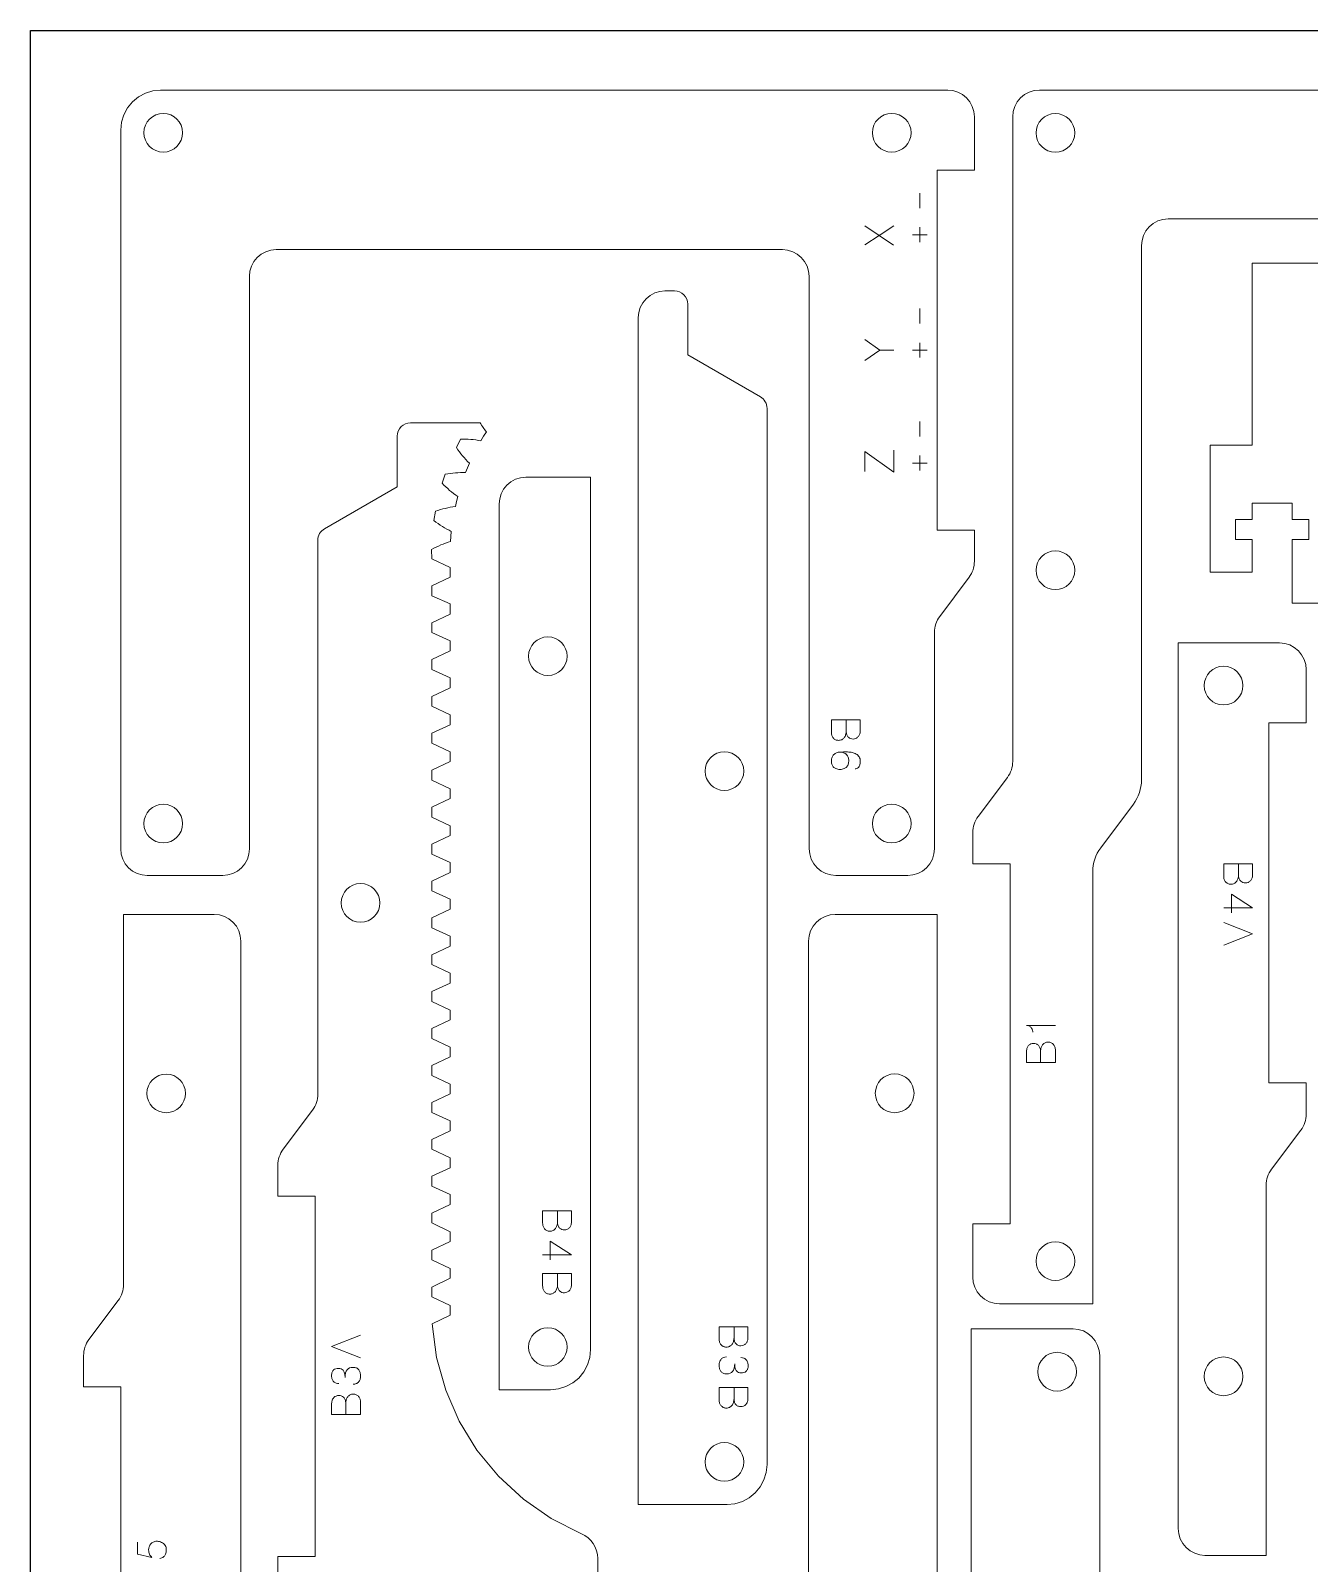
# Model space of a CAD drawing. Header units: centimetres. Extents: x 576.4 to 636.4, y 140.5 to 200.5.
# Drawn here: x 576.39 to 591.58, y 182.27 to 200.47 of the extents above; entities that cross this region are included whole.
import ezdxf

# ---------------------------------------------------------------- set-up
doc = ezdxf.new("R2010")
doc.units = ezdxf.units.CM
doc.layers.add('CORTE', color=1, linetype='Continuous')
doc.layers.add('MARCO', color=2, linetype='Continuous')

msp = doc.modelspace()

# ---------------------------------------------------------------- linework, layer by layer
at = {"layer": 'CORTE', "lineweight": 0}
for points in [[(577.464, 190.754), (577.464, 199.287), (577.473, 199.379), (577.5, 199.468), (577.544, 199.55), (577.603, 199.622), (577.675, 199.681), (577.757, 199.725), (577.846, 199.752), (577.939, 199.761), (587.287, 199.761), (587.349, 199.755), (587.409, 199.737), (587.463, 199.708), (587.511, 199.669), (587.55, 199.621), (587.579, 199.566), (587.598, 199.507), (587.604, 199.445), (587.604, 198.811), (587.161, 198.811), (587.161, 194.537), (587.604, 194.537), (587.604, 194.168), (587.603, 194.142), (587.6, 194.117), (587.595, 194.092), (587.588, 194.068), (587.578, 194.044), (587.568, 194.021), (587.555, 193.999), (587.54, 193.978), (587.192, 193.514), (587.178, 193.492), (587.165, 193.471), (587.154, 193.447), (587.145, 193.424), (587.138, 193.399), (587.133, 193.374), (587.13, 193.349), (587.129, 193.324), (587.129, 190.754), (587.123, 190.693), (587.105, 190.633), (587.076, 190.578), (587.036, 190.53), (586.988, 190.491), (586.933, 190.462), (586.874, 190.444), (586.812, 190.437), (585.959, 190.437), (585.897, 190.444), (585.838, 190.462), (585.783, 190.491), (585.735, 190.53), (585.696, 190.578), (585.667, 190.633), (585.649, 190.693), (585.643, 190.754), (585.641, 197.551), (585.635, 197.613), (585.617, 197.672), (585.587, 197.727), (585.548, 197.775), (585.5, 197.814), (585.446, 197.843), (585.386, 197.861), (585.324, 197.868), (579.309, 197.868), (579.248, 197.861), (579.188, 197.843), (579.134, 197.814), (579.086, 197.775), (579.046, 197.727), (579.017, 197.672), (578.999, 197.613), (578.993, 197.551), (578.993, 190.754), (578.987, 190.692), (578.969, 190.633), (578.94, 190.578), (578.9, 190.53), (578.852, 190.49), (578.797, 190.461), (578.738, 190.444), (578.676, 190.437), (577.78, 190.437), (577.719, 190.444), (577.659, 190.461), (577.604, 190.49), (577.556, 190.53), (577.517, 190.578), (577.488, 190.633), (577.47, 190.692)], [(586.644, 197.922), (586.474, 198.037), (586.304, 197.924), (586.474, 198.037), (586.304, 198.152), (586.474, 198.037), (586.646, 198.152), (586.474, 198.037)], [(587.045, 198.045), (586.956, 198.045), (586.956, 197.956), (586.956, 198.045), (586.867, 198.045), (586.956, 198.045), (586.956, 198.134), (586.956, 198.045)], [(585.141, 195.983), (585.141, 183.444), (585.132, 183.352), (585.105, 183.263), (585.061, 183.181), (585.002, 183.109), (584.93, 183.05), (584.848, 183.006), (584.759, 182.979), (584.666, 182.97), (583.612, 182.97), (583.612, 197.06), (583.618, 197.122), (583.636, 197.182), (583.665, 197.236), (583.705, 197.284), (583.753, 197.324), (583.808, 197.353), (583.867, 197.371), (583.928, 197.377), (584.041, 197.377), (584.072, 197.374), (584.102, 197.365), (584.129, 197.35), (584.153, 197.331), (584.172, 197.307), (584.187, 197.279), (584.196, 197.25), (584.199, 197.219), (584.199, 196.618), (585.062, 196.12), (585.079, 196.108), (585.094, 196.095), (585.108, 196.079), (585.12, 196.062), (585.129, 196.043), (585.136, 196.024), (585.14, 196.004)], [(586.646, 196.675), (586.481, 196.675), (586.304, 196.551), (586.481, 196.675), (586.304, 196.8), (586.481, 196.675)], [(587.045, 196.675), (586.956, 196.675), (586.956, 196.586), (586.956, 196.675), (586.867, 196.675), (586.956, 196.675), (586.956, 196.763), (586.956, 196.675)], [(586.304, 195.471), (586.646, 195.226), (586.646, 195.486), (586.646, 195.226), (586.304, 195.471), (586.304, 195.235)], [(587.045, 195.334), (586.956, 195.334), (586.956, 195.245), (586.956, 195.334), (586.867, 195.334), (586.956, 195.334), (586.956, 195.423), (586.956, 195.334)], [(583.045, 195.165), (583.045, 184.809), (583.036, 184.716), (583.009, 184.627), (582.965, 184.544), (582.906, 184.472), (582.834, 184.414), (582.752, 184.37), (582.663, 184.343), (582.57, 184.333), (581.959, 184.333), (581.959, 194.848), (581.966, 194.911), (581.983, 194.97), (582.012, 195.024), (582.052, 195.072), (582.1, 195.112), (582.155, 195.141), (582.214, 195.159), (582.276, 195.165)], [(590.025, 182.684), (590.025, 193.199), (591.229, 193.199), (591.29, 193.193), (591.35, 193.175), (591.404, 193.145), (591.452, 193.106), (591.491, 193.058), (591.521, 193.003), (591.539, 192.944), (591.545, 192.882), (591.545, 192.249), (591.102, 192.249), (591.102, 187.975), (591.545, 187.975), (591.545, 187.605), (591.544, 187.58), (591.541, 187.554), (591.536, 187.53), (591.529, 187.505), (591.519, 187.481), (591.509, 187.458), (591.496, 187.436), (591.481, 187.415), (591.134, 186.951), (591.119, 186.93), (591.106, 186.908), (591.095, 186.885), (591.086, 186.861), (591.079, 186.836), (591.074, 186.811), (591.071, 186.786), (591.07, 186.761), (591.07, 182.367), (590.342, 182.367), (590.28, 182.373), (590.221, 182.391), (590.166, 182.421), (590.118, 182.46), (590.079, 182.508), (590.05, 182.562), (590.031, 182.622)], [(586.248, 192.152), (586.248, 192.284), (585.905, 192.284), (585.905, 192.138), (585.905, 192.284), (586.248, 192.284)], [(586.082, 192.284), (586.082, 192.153)], [(590.907, 190.443), (590.907, 190.576), (590.565, 190.576), (590.565, 190.43), (590.565, 190.576), (590.907, 190.576)], [(590.565, 190.055), (590.907, 190.055), (590.656, 190.216), (590.656, 189.994), (590.656, 190.216), (590.907, 190.055)], [(590.907, 189.745), (590.565, 189.609), (590.907, 189.745), (590.565, 189.881)], [(588.566, 188.658), (588.223, 188.658)], [(588.223, 188.35), (588.223, 188.218), (588.566, 188.218), (588.566, 188.364), (588.566, 188.218), (588.223, 188.218)], [(588.39, 188.218), (588.39, 188.349)], [(582.818, 186.324), (582.818, 186.457), (582.476, 186.457), (582.476, 186.311), (582.476, 186.457), (582.818, 186.457)], [(582.652, 186.457), (582.652, 186.325)], [(582.818, 185.936), (582.567, 186.097), (582.567, 185.875), (582.567, 186.097), (582.818, 185.936), (582.476, 185.936)], [(582.818, 185.578), (582.818, 185.711), (582.476, 185.711), (582.476, 185.565), (582.476, 185.711), (582.818, 185.711)], [(582.652, 185.711), (582.652, 185.579)], [(584.915, 184.949), (584.915, 185.081), (584.572, 185.081), (584.572, 184.936), (584.572, 185.081), (584.915, 185.081)], [(584.749, 185.081), (584.749, 184.95)], [(579.97, 184.846), (580.313, 184.982), (579.97, 184.846), (580.313, 184.71)], [(584.915, 184.226), (584.915, 184.358), (584.572, 184.358), (584.572, 184.212), (584.572, 184.358), (584.915, 184.358)], [(584.749, 184.358), (584.749, 184.227)], [(579.97, 184.171), (579.97, 184.038), (580.313, 184.038), (580.313, 184.184), (580.313, 184.038), (579.97, 184.038)], [(580.137, 184.038), (580.137, 184.17)], [(577.663, 182.523), (577.663, 182.38), (577.833, 182.342), (577.663, 182.38)]]:
    msp.add_lwpolyline(points, close=True, dxfattribs=at)
for points in [[(595.879, 198.232), (589.905, 198.232), (589.843, 198.226), (589.784, 198.208), (589.729, 198.179), (589.681, 198.139), (589.641, 198.091), (589.612, 198.037), (589.595, 197.977), (589.588, 197.916), (589.588, 191.571), (589.587, 191.533), (589.582, 191.495), (589.574, 191.457), (589.564, 191.421), (589.55, 191.385), (589.534, 191.35), (589.515, 191.318), (589.493, 191.286), (589.104, 190.767), (589.082, 190.736), (589.063, 190.703), (589.047, 190.668), (589.033, 190.632), (589.023, 190.595), (589.015, 190.558), (589.01, 190.52), (589.009, 190.482), (589.009, 185.354), (587.901, 185.354), (587.839, 185.36), (587.779, 185.378), (587.725, 185.407), (587.677, 185.446), (587.638, 185.494), (587.609, 185.549), (587.59, 185.609), (587.584, 185.67), (587.584, 186.304), (588.027, 186.304), (588.027, 190.578), (587.584, 190.578), (587.584, 190.947), (587.585, 190.973), (587.588, 190.998), (587.594, 191.023), (587.6, 191.047), (587.61, 191.071), (587.62, 191.094), (587.633, 191.117), (587.648, 191.137), (587.996, 191.602), (588.01, 191.623), (588.023, 191.645), (588.034, 191.668), (588.043, 191.692), (588.05, 191.716), (588.055, 191.741), (588.058, 191.766), (588.059, 191.792), (588.059, 199.445), (588.065, 199.506), (588.083, 199.566), (588.112, 199.621), (588.152, 199.669), (588.2, 199.708), (588.255, 199.737), (588.314, 199.755), (588.376, 199.761), (597.408, 199.761)], [(586.956, 198.361), (586.956, 198.539), (586.956, 198.45)], [(592.346, 193.671), (591.379, 193.671), (591.379, 194.426), (591.577, 194.426), (591.577, 194.663), (591.379, 194.663), (591.379, 194.858), (590.904, 194.858), (590.904, 194.663), (590.706, 194.663), (590.706, 194.426), (590.904, 194.426), (590.904, 194.038), (590.405, 194.038), (590.405, 195.547), (590.904, 195.547), (590.904, 197.707), (594.996, 197.707)], [(586.956, 196.991), (586.956, 197.168), (586.956, 197.08)], [(586.956, 195.65), (586.956, 195.828), (586.956, 195.739)], [(590.741, 190.444), (590.741, 190.576), (590.741, 190.444)], [(577.467, 180.095), (577.467, 184.369), (577.024, 184.369), (577.024, 184.738), (577.025, 184.763), (577.028, 184.789), (577.033, 184.814), (577.04, 184.838), (577.049, 184.862), (577.059, 184.885), (577.072, 184.907), (577.087, 184.928), (577.435, 185.392), (577.45, 185.414), (577.462, 185.435), (577.473, 185.459), (577.482, 185.482), (577.489, 185.507), (577.494, 185.532), (577.497, 185.557), (577.498, 185.582), (577.498, 189.976), (578.574, 189.976), (578.636, 189.97), (578.696, 189.952), (578.75, 189.923), (578.798, 189.884), (578.838, 189.836), (578.867, 189.781), (578.885, 189.721), (578.891, 189.66), (578.891, 181.355)], [(585.634, 181.355), (585.634, 189.66), (585.64, 189.721), (585.658, 189.781), (585.688, 189.836), (585.727, 189.884), (585.775, 189.923), (585.83, 189.952), (585.889, 189.97), (585.951, 189.976), (587.163, 189.975), (587.163, 179.619)], [(587.564, 179.967), (587.564, 185.055), (588.776, 185.055), (588.838, 185.049), (588.898, 185.031), (588.952, 185.002), (589, 184.962), (589.039, 184.914), (589.068, 184.859), (589.087, 184.8), (589.093, 184.738), (589.093, 178.88)]]:
    msp.add_lwpolyline(points, dxfattribs=at)
for points in [[(579.331, 181.721), (579.331, 182.354), (579.774, 182.354), (579.774, 186.629), (579.331, 186.629), (579.331, 186.998), (579.332, 187.024), (579.335, 187.049), (579.34, 187.074), (579.347, 187.098), (579.357, 187.122), (579.367, 187.145), (579.38, 187.167), (579.395, 187.188), (579.743, 187.652), (579.757, 187.674), (579.77, 187.695), (579.781, 187.718), (579.79, 187.742), (579.797, 187.767), (579.802, 187.791), (579.805, 187.817), (579.806, 187.842), (579.806, 194.417), (579.807, 194.438), (579.811, 194.459), (579.818, 194.478), (579.827, 194.497), (579.839, 194.514), (579.853, 194.53), (579.868, 194.543), (579.886, 194.555), (580.748, 195.053), (580.748, 195.654), (580.751, 195.685), (580.76, 195.714), (580.775, 195.741), (580.794, 195.766), (580.818, 195.785), (580.846, 195.8), (580.876, 195.809), (580.906, 195.812), (581.734, 195.812, 0.03739), (581.809, 195.703), (581.774, 195.652), (581.742, 195.597, 0.0672), (581.501, 195.616), (581.452, 195.517)], [(581.606, 195.332), (581.583, 195.276), (581.561, 195.222, 0.048886), (581.32, 195.201), (581.283, 195.094)], [(581.468, 194.937), (581.452, 194.879), (581.439, 194.818, 0.049516), (581.203, 194.763), (581.185, 194.652, 0.051362), (581.391, 194.522), (581.385, 194.462), (581.382, 194.403)], [(581.382, 194.403, 0.046852), (581.156, 194.309), (581.158, 194.198), (581.376, 194.096), (581.376, 193.981), (581.158, 193.878), (581.158, 193.759), (581.376, 193.661), (581.376, 193.542), (581.158, 193.439), (581.158, 193.324), (581.376, 193.222), (581.376, 193.103), (581.158, 193.001), (581.158, 192.885), (581.376, 192.783), (581.376, 192.665), (581.158, 192.563), (581.158, 192.447), (581.376, 192.345), (581.376, 192.226), (581.158, 192.127), (581.158, 192.008), (581.376, 191.906), (581.376, 191.791), (581.158, 191.689), (581.158, 191.57), (581.376, 191.467), (581.376, 191.352), (581.158, 191.25), (581.158, 191.131), (581.376, 191.028), (581.376, 190.913), (581.158, 190.811), (581.158, 190.692), (581.376, 190.593), (581.376, 190.474), (581.158, 190.372), (581.158, 190.257), (581.376, 190.155), (581.376, 190.036), (581.158, 189.934), (581.158, 189.818), (581.376, 189.716), (581.376, 189.597), (581.158, 189.495), (581.158, 189.38), (581.376, 189.278), (581.376, 189.159), (581.158, 189.06), (581.158, 188.941), (581.376, 188.839), (581.376, 188.723), (581.158, 188.621), (581.158, 188.502), (581.376, 188.4), (581.376, 188.285), (581.158, 188.182), (581.158, 188.063), (581.376, 187.961), (581.376, 187.846), (581.158, 187.744), (581.158, 187.625), (581.376, 187.526), (581.376, 187.407), (581.158, 187.305), (581.158, 187.189), (581.376, 187.087), (581.376, 186.969), (581.158, 186.867), (581.158, 186.751), (581.376, 186.649), (581.376, 186.53), (581.158, 186.428), (581.158, 186.313), (581.376, 186.207), (581.376, 186.091), (581.158, 185.989), (581.158, 185.874), (581.376, 185.771), (581.376, 185.656), (581.158, 185.55), (581.158, 185.435), (581.376, 185.333), (581.376, 185.217), (581.164, 185.115), (581.217, 184.716), (581.326, 184.328), (581.486, 183.96), (581.696, 183.616), (581.951, 183.306), (582.247, 183.033), (582.578, 182.804), (582.937, 182.622), (582.978, 182.601), (583.016, 182.575), (583.049, 182.542), (583.078, 182.506), (583.101, 182.465), (583.117, 182.422), (583.127, 182.377), (583.131, 182.331), (583.131, 181.721)], [(586.051, 191.895, -0.209776), (586.104, 191.842, -0.094782), (586.112, 191.802, -0.071135), (586.106, 191.761, -0.109539), (586.089, 191.728, 0.109539), (586.106, 191.761, 0.071135), (586.112, 191.802, 0.094782), (586.104, 191.842, 0.103675), (586.083, 191.874, 0.103174), (586.051, 191.895)]]:
    msp.add_lwpolyline(points, format="xyb", dxfattribs=at)
for points in [[(586.075, 192.108, 0.076842), (586.082, 192.153, -0.076842)], [(585.905, 192.138, 0.0833), (585.911, 192.101, 0.098853), (585.928, 192.07, 0.106097), (585.955, 192.049, -0.106097), (585.928, 192.07, -0.098853), (585.911, 192.101, -0.0833)], [(586.029, 192.05, 0.105581), (586.057, 192.073, -0.105581)], [(586.108, 192.079, 0.110748), (586.134, 192.063, 0.095385), (586.164, 192.058, 0.075782), (586.195, 192.064, 0.106881), (586.221, 192.082, -0.106881), (586.195, 192.064, -0.075782), (586.164, 192.058, -0.095385), (586.134, 192.063, -0.110748)], [(585.911, 191.761, -0.069071), (585.905, 191.802, -0.096918), (585.913, 191.841, -0.105144), (585.934, 191.873, -0.096311), (585.966, 191.894, 0.096311), (585.934, 191.873, 0.105144), (585.913, 191.841, 0.096918), (585.905, 191.802, 0.069071), (585.911, 191.761, 0.106531), (585.928, 191.728, -0.106531)], [(586.008, 191.902, 0.003956), (586.048, 191.904, -0.024878), (586.098, 191.904, -0.038443), (586.152, 191.898, -0.08185), (586.2, 191.88, -0.123592), (586.235, 191.846, 0.123592), (586.2, 191.88, 0.08185), (586.152, 191.898, 0.038443), (586.098, 191.904, 0.024878), (586.048, 191.904, -0.003956)], [(590.565, 190.43, 0.083176), (590.571, 190.392, 0.096638), (590.588, 190.361, 0.106194), (590.615, 190.341, -0.106194), (590.588, 190.361, -0.096638), (590.571, 190.392, -0.083176)], [(590.688, 190.342, 0.104858), (590.716, 190.365, -0.104858)], [(590.767, 190.37, 0.108927), (590.793, 190.354, 0.093661), (590.824, 190.349, 0.077054), (590.854, 190.356, 0.107986), (590.881, 190.373, -0.107986), (590.854, 190.356, -0.077054), (590.824, 190.349, -0.093661), (590.793, 190.354, -0.108927)], [(588.294, 188.6, 0.083801), (588.282, 188.627, -0.083801)], [(588.364, 188.423, 0.110748), (588.337, 188.44, 0.095385), (588.307, 188.444, 0.075782), (588.276, 188.438, 0.106881), (588.25, 188.42, -0.106881), (588.276, 188.438, -0.075782), (588.307, 188.444, -0.095385), (588.337, 188.44, -0.110748)], [(588.443, 188.452, 0.105581), (588.414, 188.429, -0.105581)], [(588.566, 188.364, 0.083127), (588.56, 188.402, 0.097225), (588.543, 188.432, 0.107171), (588.516, 188.453, -0.107171), (588.543, 188.432, -0.097225), (588.56, 188.402, -0.083127)], [(582.476, 186.311, 0.083474), (582.482, 186.273, 0.098115), (582.499, 186.243, 0.106194), (582.526, 186.222, -0.106194), (582.499, 186.243, -0.098115), (582.482, 186.273, -0.083474)], [(582.599, 186.223, 0.10648), (582.627, 186.246, -0.10648)], [(582.678, 186.252, 0.110626), (582.704, 186.235, 0.092694), (582.735, 186.23, 0.075747), (582.765, 186.237, 0.106881), (582.792, 186.254, -0.106881), (582.765, 186.237, -0.075747), (582.735, 186.23, -0.092694), (582.704, 186.235, -0.110626)], [(582.482, 185.527, 0.098115), (582.499, 185.496, 0.106194), (582.526, 185.476, -0.106194), (582.499, 185.496, -0.098115)], [(582.599, 185.477, 0.105473), (582.627, 185.5, -0.105473)], [(582.678, 185.506, 0.110626), (582.704, 185.489, 0.092694), (582.735, 185.484, 0.075747), (582.765, 185.491, 0.106881), (582.792, 185.508, -0.106881), (582.765, 185.491, -0.075747), (582.735, 185.484, -0.092694), (582.704, 185.489, -0.110626)], [(584.572, 184.936, 0.083474), (584.578, 184.898, 0.097074), (584.595, 184.867, 0.106194), (584.622, 184.846, -0.106194), (584.595, 184.867, -0.097074), (584.578, 184.898, -0.083474)], [(584.696, 184.848, 0.10648), (584.724, 184.87, -0.10648)], [(584.774, 184.876, 0.109488), (584.801, 184.86, 0.092694), (584.831, 184.855, 0.075747), (584.862, 184.861, 0.106881), (584.888, 184.879, -0.106881), (584.862, 184.861, -0.075747), (584.831, 184.855, -0.092694), (584.801, 184.86, -0.109488)], [(584.658, 184.722, 0.099705), (584.623, 184.715, 0.115262), (584.596, 184.696, -0.115262), (584.623, 184.715, -0.099705)], [(584.891, 184.692, 0.10831), (584.864, 184.709, 0.092869), (584.831, 184.715, -0.092869), (584.864, 184.709, -0.10831)], [(580.106, 184.564, 0.126857), (580.081, 184.582, 0.089284), (580.05, 184.587, 0.078814), (580.018, 184.583, 0.108794), (579.992, 184.568, -0.108794), (580.018, 184.583, -0.078814), (580.05, 184.587, -0.089284), (580.081, 184.582, -0.126857)], [(580.292, 184.57, 0.124004), (580.265, 184.591, -0.124004)], [(580.313, 184.496, 0.06445), (580.308, 184.537, -0.06445)], [(584.572, 184.624, 0.06445), (584.577, 184.582, -0.06445)], [(584.779, 184.556, 0.127176), (584.804, 184.538, -0.127176)], [(584.835, 184.532, 0.077482), (584.867, 184.537, 0.107155), (584.893, 184.552, -0.107155), (584.867, 184.537, -0.077482)], [(579.994, 184.428, 0.107227), (580.022, 184.41, 0.091652), (580.054, 184.405, -0.091652), (580.022, 184.41, -0.107227)], [(580.227, 184.398, 0.099705), (580.262, 184.405, -0.099705)], [(580.262, 184.405, 0.115373), (580.289, 184.424, -0.115373)], [(580.111, 184.244, 0.10835), (580.084, 184.26, 0.092716), (580.054, 184.265, 0.075782), (580.023, 184.258, 0.106881), (579.997, 184.241, -0.106881), (580.023, 184.258, -0.075782), (580.054, 184.265, -0.092716), (580.084, 184.26, -0.10835)], [(580.19, 184.272, 0.104682), (580.161, 184.249, -0.104682)], [(580.313, 184.184, 0.083176), (580.307, 184.222, 0.09677), (580.29, 184.253, 0.105122), (580.263, 184.273, -0.105122), (580.29, 184.253, -0.09677), (580.307, 184.222, -0.083176)], [(584.572, 184.212, 0.083474), (584.578, 184.174, 0.097074), (584.595, 184.144, 0.106194), (584.622, 184.123, -0.106194), (584.595, 184.144, -0.097074), (584.578, 184.174, -0.083474)], [(584.696, 184.124, 0.10648), (584.724, 184.147, -0.10648)], [(584.774, 184.153, 0.110626), (584.801, 184.136, 0.092694), (584.831, 184.132, 0.075747), (584.862, 184.138, 0.106881), (584.888, 184.156, -0.106881), (584.862, 184.138, -0.075747), (584.831, 184.132, -0.092694), (584.801, 184.136, -0.110626)], [(577.802, 182.469, -0.09584), (577.82, 182.501, -0.103636), (577.851, 182.525, 0.103636), (577.82, 182.501, 0.09584), (577.802, 182.469, 0.081222), (577.796, 182.433, -0.081222)], [(577.936, 182.526, -0.057044), (577.961, 182.515, -0.079706), (577.984, 182.497, -0.0934), (578, 182.47, 0.0934), (577.984, 182.497, 0.079706), (577.961, 182.515, 0.057044), (577.936, 182.526, 0.040265), (577.913, 182.532, -0.040265)], [(577.817, 182.361, -0.058436), (577.806, 182.38, 0.058436), (577.817, 182.361, 0.01474), (577.833, 182.342, -0.01474)], [(577.929, 182.33, 0.033532), (577.953, 182.337, -0.033532)]]:
    msp.add_lwpolyline(points, format="xyb", close=True, dxfattribs=at)
for centre, radius in [((577.97, 199.255), 0.23), ((586.622, 199.255), 0.23), ((588.566, 199.253), 0.23), ((588.566, 194.061), 0.23), ((582.538, 193.041), 0.229), ((590.563, 192.692), 0.23), ((584.635, 191.677), 0.23), ((577.97, 191.054), 0.23), ((586.622, 191.054), 0.23), ((580.313, 190.112), 0.23), ((578.005, 187.851), 0.229), ((586.657, 187.852), 0.23), ((588.566, 185.86), 0.23), ((582.538, 184.84), 0.229), ((588.586, 184.547), 0.23), ((590.563, 184.492), 0.23), ((584.635, 183.476), 0.23)]:
    msp.add_circle(centre, radius, dxfattribs=at)
for points in [[(581.452, 195.517), (581.497, 195.451), (581.55, 195.39), (581.606, 195.332)], [(581.283, 195.094), (581.339, 195.035), (581.401, 194.981), (581.468, 194.937)], [(586.082, 192.153), (586.082, 192.136), (586.084, 192.121), (586.089, 192.109)], [(586.089, 192.109), (586.084, 192.121), (586.082, 192.136), (586.082, 192.153)], [(586.24, 192.111), (586.245, 192.122), (586.248, 192.136), (586.248, 192.152)], [(586.248, 192.152), (586.248, 192.136), (586.245, 192.122), (586.24, 192.111)], [(585.955, 192.049), (585.966, 192.044), (585.978, 192.042), (585.992, 192.042)], [(585.992, 192.042), (585.978, 192.042), (585.966, 192.044), (585.955, 192.049)], [(585.992, 192.042), (586.005, 192.042), (586.018, 192.045), (586.029, 192.05)], [(586.029, 192.05), (586.018, 192.045), (586.005, 192.042), (585.992, 192.042)], [(586.057, 192.073), (586.065, 192.083), (586.071, 192.094), (586.075, 192.108)], [(586.075, 192.108), (586.071, 192.094), (586.065, 192.083), (586.057, 192.073)], [(586.089, 192.109), (586.093, 192.097), (586.1, 192.087), (586.108, 192.079)], [(586.108, 192.079), (586.1, 192.087), (586.093, 192.097), (586.089, 192.109)], [(586.221, 192.082), (586.229, 192.09), (586.236, 192.099), (586.24, 192.111)], [(586.24, 192.111), (586.236, 192.099), (586.229, 192.09), (586.221, 192.082)], [(585.966, 191.894), (585.979, 191.899), (585.993, 191.902), (586.008, 191.902)], [(586.008, 191.902), (585.993, 191.902), (585.979, 191.899), (585.966, 191.894)], [(586.008, 191.902), (586.024, 191.902), (586.038, 191.9), (586.051, 191.895)], [(586.051, 191.895), (586.038, 191.9), (586.024, 191.902), (586.008, 191.902)], [(586.235, 191.846), (586.244, 191.832), (586.249, 191.814), (586.249, 191.792)], [(586.249, 191.792), (586.249, 191.814), (586.244, 191.832), (586.235, 191.846)], [(586.249, 191.792), (586.249, 191.774), (586.247, 191.759), (586.242, 191.748)], [(586.242, 191.748), (586.247, 191.759), (586.249, 191.774), (586.249, 191.792)], [(585.96, 191.706), (585.947, 191.711), (585.937, 191.719), (585.928, 191.728)], [(585.928, 191.728), (585.937, 191.719), (585.947, 191.711), (585.96, 191.706)], [(586.008, 191.697), (585.989, 191.697), (585.973, 191.7), (585.96, 191.706)], [(585.96, 191.706), (585.973, 191.7), (585.989, 191.697), (586.008, 191.697)], [(586.057, 191.706), (586.044, 191.7), (586.027, 191.697), (586.008, 191.697)], [(586.008, 191.697), (586.027, 191.697), (586.044, 191.7), (586.057, 191.706)], [(586.089, 191.728), (586.08, 191.719), (586.07, 191.711), (586.057, 191.706)], [(586.057, 191.706), (586.07, 191.711), (586.08, 191.719), (586.089, 191.728)], [(586.206, 191.708), (586.198, 191.705), (586.192, 191.703), (586.186, 191.702)], [(586.186, 191.702), (586.192, 191.703), (586.198, 191.705), (586.206, 191.708)], [(586.226, 191.721), (586.22, 191.715), (586.213, 191.71), (586.206, 191.708)], [(586.206, 191.708), (586.213, 191.71), (586.22, 191.715), (586.226, 191.721)], [(586.242, 191.748), (586.238, 191.737), (586.232, 191.728), (586.226, 191.721)], [(586.226, 191.721), (586.232, 191.728), (586.238, 191.737), (586.242, 191.748)], [(590.615, 190.341), (590.625, 190.336), (590.638, 190.333), (590.651, 190.333)], [(590.651, 190.333), (590.638, 190.333), (590.625, 190.336), (590.615, 190.341)], [(590.651, 190.333), (590.665, 190.333), (590.677, 190.336), (590.688, 190.342)], [(590.688, 190.342), (590.677, 190.336), (590.665, 190.333), (590.651, 190.333)], [(590.716, 190.365), (590.724, 190.374), (590.73, 190.386), (590.734, 190.399)], [(590.734, 190.399), (590.73, 190.386), (590.724, 190.374), (590.716, 190.365)], [(590.734, 190.399), (590.739, 190.413), (590.741, 190.428), (590.741, 190.444)], [(590.741, 190.444), (590.741, 190.428), (590.739, 190.413), (590.734, 190.399)], [(590.741, 190.444), (590.741, 190.427), (590.743, 190.412), (590.748, 190.4)], [(590.748, 190.4), (590.743, 190.412), (590.741, 190.427), (590.741, 190.444)], [(590.748, 190.4), (590.753, 190.388), (590.759, 190.378), (590.767, 190.37)], [(590.767, 190.37), (590.759, 190.378), (590.753, 190.388), (590.748, 190.4)], [(590.881, 190.373), (590.889, 190.381), (590.895, 190.391), (590.9, 190.402)], [(590.9, 190.402), (590.895, 190.391), (590.889, 190.381), (590.881, 190.373)], [(590.9, 190.402), (590.905, 190.414), (590.907, 190.427), (590.907, 190.443)], [(590.907, 190.443), (590.907, 190.427), (590.905, 190.414), (590.9, 190.402)], [(588.223, 188.658), (588.238, 188.658), (588.25, 188.655), (588.259, 188.649)], [(588.259, 188.649), (588.25, 188.655), (588.238, 188.658), (588.223, 188.658)], [(588.259, 188.649), (588.269, 188.643), (588.276, 188.635), (588.282, 188.627)], [(588.282, 188.627), (588.276, 188.635), (588.269, 188.643), (588.259, 188.649)], [(588.294, 188.6), (588.296, 188.591), (588.297, 188.583), (588.298, 188.577)], [(588.298, 188.577), (588.297, 188.583), (588.296, 188.591), (588.294, 188.6)], [(588.231, 188.391), (588.226, 188.38), (588.223, 188.366), (588.223, 188.35)], [(588.223, 188.35), (588.223, 188.366), (588.226, 188.38), (588.231, 188.391)], [(588.25, 188.42), (588.242, 188.413), (588.236, 188.403), (588.231, 188.391)], [(588.231, 188.391), (588.236, 188.403), (588.242, 188.413), (588.25, 188.42)], [(588.383, 188.393), (588.378, 188.405), (588.372, 188.415), (588.364, 188.423)], [(588.364, 188.423), (588.372, 188.415), (588.378, 188.405), (588.383, 188.393)], [(588.39, 188.349), (588.39, 188.366), (588.387, 188.381), (588.383, 188.393)], [(588.383, 188.393), (588.387, 188.381), (588.39, 188.366), (588.39, 188.349)], [(588.396, 188.394), (588.392, 188.38), (588.39, 188.365), (588.39, 188.349)], [(588.39, 188.349), (588.39, 188.365), (588.392, 188.38), (588.396, 188.394)], [(588.414, 188.429), (588.406, 188.419), (588.4, 188.408), (588.396, 188.394)], [(588.396, 188.394), (588.4, 188.408), (588.406, 188.419), (588.414, 188.429)], [(588.479, 188.46), (588.466, 188.46), (588.454, 188.457), (588.443, 188.452)], [(588.443, 188.452), (588.454, 188.457), (588.466, 188.46), (588.479, 188.46)], [(588.516, 188.453), (588.505, 188.458), (588.493, 188.46), (588.479, 188.46)], [(588.479, 188.46), (588.493, 188.46), (588.505, 188.458), (588.516, 188.453)], [(582.646, 186.281), (582.65, 186.294), (582.652, 186.309), (582.652, 186.325)], [(582.652, 186.325), (582.652, 186.309), (582.65, 186.294), (582.646, 186.281)], [(582.652, 186.325), (582.652, 186.308), (582.654, 186.294), (582.659, 186.281)], [(582.659, 186.281), (582.654, 186.294), (582.652, 186.308), (582.652, 186.325)], [(582.811, 186.283), (582.816, 186.295), (582.818, 186.309), (582.818, 186.324)], [(582.818, 186.324), (582.818, 186.309), (582.816, 186.295), (582.811, 186.283)], [(582.526, 186.222), (582.537, 186.217), (582.549, 186.214), (582.562, 186.214)], [(582.562, 186.214), (582.549, 186.214), (582.537, 186.217), (582.526, 186.222)], [(582.562, 186.214), (582.576, 186.215), (582.588, 186.218), (582.599, 186.223)], [(582.599, 186.223), (582.588, 186.218), (582.576, 186.215), (582.562, 186.214)], [(582.627, 186.246), (582.635, 186.256), (582.641, 186.267), (582.646, 186.281)], [(582.646, 186.281), (582.641, 186.267), (582.635, 186.256), (582.627, 186.246)], [(582.659, 186.281), (582.664, 186.269), (582.67, 186.259), (582.678, 186.252)], [(582.678, 186.252), (582.67, 186.259), (582.664, 186.269), (582.659, 186.281)], [(582.792, 186.254), (582.8, 186.262), (582.806, 186.272), (582.811, 186.283)], [(582.811, 186.283), (582.806, 186.272), (582.8, 186.262), (582.792, 186.254)], [(582.476, 185.565), (582.476, 185.551), (582.478, 185.539), (582.482, 185.527)], [(582.482, 185.527), (582.478, 185.539), (582.476, 185.551), (582.476, 185.565)], [(582.526, 185.476), (582.537, 185.471), (582.549, 185.468), (582.562, 185.468)], [(582.562, 185.468), (582.549, 185.468), (582.537, 185.471), (582.526, 185.476)], [(582.562, 185.468), (582.576, 185.469), (582.588, 185.471), (582.599, 185.477)], [(582.599, 185.477), (582.588, 185.471), (582.576, 185.469), (582.562, 185.468)], [(582.627, 185.5), (582.635, 185.509), (582.641, 185.521), (582.646, 185.535)], [(582.646, 185.535), (582.641, 185.521), (582.635, 185.509), (582.627, 185.5)], [(582.646, 185.535), (582.65, 185.548), (582.652, 185.563), (582.652, 185.579)], [(582.652, 185.579), (582.652, 185.563), (582.65, 185.548), (582.646, 185.535)], [(582.652, 185.579), (582.652, 185.562), (582.654, 185.548), (582.659, 185.535)], [(582.659, 185.535), (582.654, 185.548), (582.652, 185.562), (582.652, 185.579)], [(582.659, 185.535), (582.664, 185.523), (582.67, 185.513), (582.678, 185.506)], [(582.678, 185.506), (582.67, 185.513), (582.664, 185.523), (582.659, 185.535)], [(582.792, 185.508), (582.8, 185.516), (582.806, 185.526), (582.811, 185.537)], [(582.811, 185.537), (582.806, 185.526), (582.8, 185.516), (582.792, 185.508)], [(582.811, 185.537), (582.816, 185.549), (582.818, 185.563), (582.818, 185.578)], [(582.818, 185.578), (582.818, 185.563), (582.816, 185.549), (582.811, 185.537)], [(584.724, 184.87), (584.732, 184.88), (584.738, 184.892), (584.742, 184.905)], [(584.742, 184.905), (584.738, 184.892), (584.732, 184.88), (584.724, 184.87)], [(584.742, 184.905), (584.746, 184.919), (584.749, 184.934), (584.749, 184.95)], [(584.749, 184.95), (584.749, 184.934), (584.746, 184.919), (584.742, 184.905)], [(584.749, 184.95), (584.749, 184.933), (584.751, 184.918), (584.756, 184.906)], [(584.756, 184.906), (584.751, 184.918), (584.749, 184.933), (584.749, 184.95)], [(584.756, 184.906), (584.76, 184.894), (584.767, 184.884), (584.774, 184.876)], [(584.774, 184.876), (584.767, 184.884), (584.76, 184.894), (584.756, 184.906)], [(584.888, 184.879), (584.896, 184.887), (584.903, 184.896), (584.907, 184.908)], [(584.907, 184.908), (584.903, 184.896), (584.896, 184.887), (584.888, 184.879)], [(584.907, 184.908), (584.912, 184.919), (584.915, 184.933), (584.915, 184.949)], [(584.915, 184.949), (584.915, 184.933), (584.912, 184.919), (584.907, 184.908)], [(584.596, 184.696), (584.589, 184.687), (584.583, 184.677), (584.579, 184.665)], [(584.579, 184.665), (584.583, 184.677), (584.589, 184.687), (584.596, 184.696)], [(584.622, 184.846), (584.633, 184.841), (584.645, 184.839), (584.659, 184.839)], [(584.659, 184.839), (584.645, 184.839), (584.633, 184.841), (584.622, 184.846)], [(584.659, 184.839), (584.672, 184.839), (584.685, 184.842), (584.696, 184.848)], [(584.696, 184.848), (584.685, 184.842), (584.672, 184.839), (584.659, 184.839)], [(584.91, 184.662), (584.905, 184.674), (584.899, 184.684), (584.891, 184.692)], [(584.891, 184.692), (584.899, 184.684), (584.905, 184.674), (584.91, 184.662)], [(579.975, 184.541), (579.971, 184.529), (579.969, 184.516), (579.969, 184.499)], [(579.969, 184.499), (579.969, 184.516), (579.971, 184.529), (579.975, 184.541)], [(579.969, 184.499), (579.969, 184.483), (579.971, 184.469), (579.976, 184.457)], [(579.976, 184.457), (579.971, 184.469), (579.969, 184.483), (579.969, 184.499)], [(579.992, 184.568), (579.985, 184.561), (579.979, 184.552), (579.975, 184.541)], [(579.975, 184.541), (579.979, 184.552), (579.985, 184.561), (579.992, 184.568)], [(580.123, 184.53), (580.119, 184.544), (580.114, 184.555), (580.106, 184.564)], [(580.106, 184.564), (580.114, 184.555), (580.119, 184.544), (580.123, 184.53)], [(580.129, 184.479), (580.129, 184.499), (580.127, 184.516), (580.123, 184.53)], [(580.123, 184.53), (580.127, 184.516), (580.129, 184.499), (580.129, 184.479)], [(580.153, 184.57), (580.137, 184.55), (580.129, 184.52), (580.129, 184.479)], [(580.129, 184.479), (580.129, 184.52), (580.137, 184.55), (580.153, 184.57)], [(580.225, 184.598), (580.193, 184.598), (580.169, 184.589), (580.153, 184.57)], [(580.153, 184.57), (580.169, 184.589), (580.193, 184.598), (580.225, 184.598)], [(580.265, 184.591), (580.254, 184.596), (580.241, 184.598), (580.225, 184.598)], [(580.225, 184.598), (580.241, 184.598), (580.254, 184.596), (580.265, 184.591)], [(580.308, 184.537), (580.305, 184.55), (580.299, 184.561), (580.292, 184.57)], [(580.292, 184.57), (580.299, 184.561), (580.305, 184.55), (580.308, 184.537)], [(584.579, 184.665), (584.574, 184.653), (584.572, 184.639), (584.572, 184.624)], [(584.572, 184.624), (584.572, 184.639), (584.574, 184.653), (584.579, 184.665)], [(584.577, 184.582), (584.581, 184.57), (584.586, 184.559), (584.593, 184.55)], [(584.593, 184.55), (584.586, 184.559), (584.581, 184.57), (584.577, 184.582)], [(584.593, 184.55), (584.6, 184.541), (584.609, 184.534), (584.62, 184.529)], [(584.62, 184.529), (584.609, 184.534), (584.6, 184.541), (584.593, 184.55)], [(584.62, 184.529), (584.631, 184.524), (584.644, 184.521), (584.66, 184.521)], [(584.66, 184.521), (584.644, 184.521), (584.631, 184.524), (584.62, 184.529)], [(584.66, 184.521), (584.692, 184.521), (584.716, 184.531), (584.732, 184.55)], [(584.732, 184.55), (584.716, 184.531), (584.692, 184.521), (584.66, 184.521)], [(584.732, 184.55), (584.748, 184.569), (584.757, 184.6), (584.757, 184.641)], [(584.757, 184.641), (584.757, 184.6), (584.748, 184.569), (584.732, 184.55)], [(584.757, 184.641), (584.757, 184.621), (584.759, 184.603), (584.762, 184.589)], [(584.762, 184.589), (584.759, 184.603), (584.757, 184.621), (584.757, 184.641)], [(584.762, 184.589), (584.766, 184.575), (584.772, 184.564), (584.779, 184.556)], [(584.779, 184.556), (584.772, 184.564), (584.766, 184.575), (584.762, 184.589)], [(584.804, 184.538), (584.814, 184.534), (584.824, 184.532), (584.835, 184.532)], [(584.835, 184.532), (584.824, 184.532), (584.814, 184.534), (584.804, 184.538)], [(584.893, 184.552), (584.901, 184.559), (584.906, 184.568), (584.911, 184.579)], [(584.911, 184.579), (584.906, 184.568), (584.901, 184.559), (584.893, 184.552)], [(584.917, 184.62), (584.917, 184.636), (584.914, 184.65), (584.91, 184.662)], [(584.91, 184.662), (584.914, 184.65), (584.917, 184.636), (584.917, 184.62)], [(584.911, 184.579), (584.915, 184.59), (584.917, 184.604), (584.917, 184.62)], [(584.917, 184.62), (584.917, 184.604), (584.915, 184.59), (584.911, 184.579)], [(579.976, 184.457), (579.98, 184.446), (579.987, 184.436), (579.994, 184.428)], [(579.994, 184.428), (579.987, 184.436), (579.98, 184.446), (579.976, 184.457)], [(580.289, 184.424), (580.297, 184.432), (580.303, 184.443), (580.307, 184.455)], [(580.307, 184.455), (580.303, 184.443), (580.297, 184.432), (580.289, 184.424)], [(580.307, 184.455), (580.311, 184.467), (580.313, 184.48), (580.313, 184.496)], [(580.313, 184.496), (580.313, 184.48), (580.311, 184.467), (580.307, 184.455)], [(579.978, 184.212), (579.973, 184.2), (579.97, 184.187), (579.97, 184.171)], [(579.97, 184.171), (579.97, 184.187), (579.973, 184.2), (579.978, 184.212)], [(579.997, 184.241), (579.989, 184.233), (579.983, 184.223), (579.978, 184.212)], [(579.978, 184.212), (579.983, 184.223), (579.989, 184.233), (579.997, 184.241)], [(580.13, 184.214), (580.125, 184.226), (580.119, 184.236), (580.111, 184.244)], [(580.111, 184.244), (580.119, 184.236), (580.125, 184.226), (580.13, 184.214)], [(580.137, 184.17), (580.137, 184.187), (580.134, 184.202), (580.13, 184.214)], [(580.13, 184.214), (580.134, 184.202), (580.137, 184.187), (580.137, 184.17)], [(580.143, 184.215), (580.139, 184.201), (580.137, 184.186), (580.137, 184.17)], [(580.137, 184.17), (580.137, 184.186), (580.139, 184.201), (580.143, 184.215)], [(580.161, 184.249), (580.153, 184.24), (580.147, 184.228), (580.143, 184.215)], [(580.143, 184.215), (580.147, 184.228), (580.153, 184.24), (580.161, 184.249)], [(580.226, 184.281), (580.213, 184.281), (580.201, 184.278), (580.19, 184.272)], [(580.19, 184.272), (580.201, 184.278), (580.213, 184.281), (580.226, 184.281)], [(580.263, 184.273), (580.252, 184.278), (580.24, 184.281), (580.226, 184.281)], [(580.226, 184.281), (580.24, 184.281), (580.252, 184.278), (580.263, 184.273)], [(584.724, 184.147), (584.732, 184.157), (584.738, 184.168), (584.742, 184.182)], [(584.742, 184.182), (584.738, 184.168), (584.732, 184.157), (584.724, 184.147)], [(584.742, 184.182), (584.746, 184.195), (584.749, 184.21), (584.749, 184.227)], [(584.749, 184.227), (584.749, 184.21), (584.746, 184.195), (584.742, 184.182)], [(584.749, 184.227), (584.749, 184.209), (584.751, 184.195), (584.756, 184.183)], [(584.756, 184.183), (584.751, 184.195), (584.749, 184.209), (584.749, 184.227)], [(584.756, 184.183), (584.76, 184.17), (584.767, 184.161), (584.774, 184.153)], [(584.774, 184.153), (584.767, 184.161), (584.76, 184.17), (584.756, 184.183)], [(584.888, 184.156), (584.896, 184.163), (584.903, 184.173), (584.907, 184.185)], [(584.907, 184.185), (584.903, 184.173), (584.896, 184.163), (584.888, 184.156)], [(584.907, 184.185), (584.912, 184.196), (584.915, 184.21), (584.915, 184.226)], [(584.915, 184.226), (584.915, 184.21), (584.912, 184.196), (584.907, 184.185)], [(584.622, 184.123), (584.633, 184.118), (584.645, 184.115), (584.659, 184.115)], [(584.659, 184.115), (584.645, 184.115), (584.633, 184.118), (584.622, 184.123)], [(584.659, 184.115), (584.672, 184.116), (584.685, 184.119), (584.696, 184.124)], [(584.696, 184.124), (584.685, 184.119), (584.672, 184.116), (584.659, 184.115)], [(577.851, 182.525), (577.863, 182.531), (577.878, 182.534), (577.894, 182.534)], [(577.894, 182.534), (577.878, 182.534), (577.863, 182.531), (577.851, 182.525)], [(577.894, 182.534), (577.899, 182.534), (577.905, 182.533), (577.913, 182.532)], [(577.913, 182.532), (577.905, 182.533), (577.899, 182.534), (577.894, 182.534)], [(577.799, 182.403), (577.797, 182.412), (577.796, 182.422), (577.796, 182.433)], [(577.796, 182.433), (577.796, 182.422), (577.797, 182.412), (577.799, 182.403)], [(577.806, 182.38), (577.803, 182.387), (577.8, 182.395), (577.799, 182.403)], [(577.799, 182.403), (577.8, 182.395), (577.803, 182.387), (577.806, 182.38)], [(577.978, 182.352), (577.971, 182.344), (577.962, 182.339), (577.953, 182.337)], [(577.953, 182.337), (577.962, 182.339), (577.971, 182.344), (577.978, 182.352)], [(577.998, 182.381), (577.993, 182.369), (577.986, 182.359), (577.978, 182.352)], [(577.978, 182.352), (577.986, 182.359), (577.993, 182.369), (577.998, 182.381)], [(578.006, 182.432), (578.006, 182.411), (578.004, 182.394), (577.998, 182.381)], [(577.998, 182.381), (578.004, 182.394), (578.006, 182.411), (578.006, 182.432)], [(578, 182.47), (578.004, 182.459), (578.006, 182.447), (578.006, 182.432)], [(578.006, 182.432), (578.006, 182.447), (578.004, 182.459), (578, 182.47)]]:
    msp.add_open_spline(points, degree=3, dxfattribs=at)
at = {"layer": 'MARCO'}
msp.add_lwpolyline([(576.395, 200.467), (636.395, 200.467), (636.395, 140.467), (576.395, 140.467)], close=True, dxfattribs=at)

doc.saveas('drawing.dxf')
